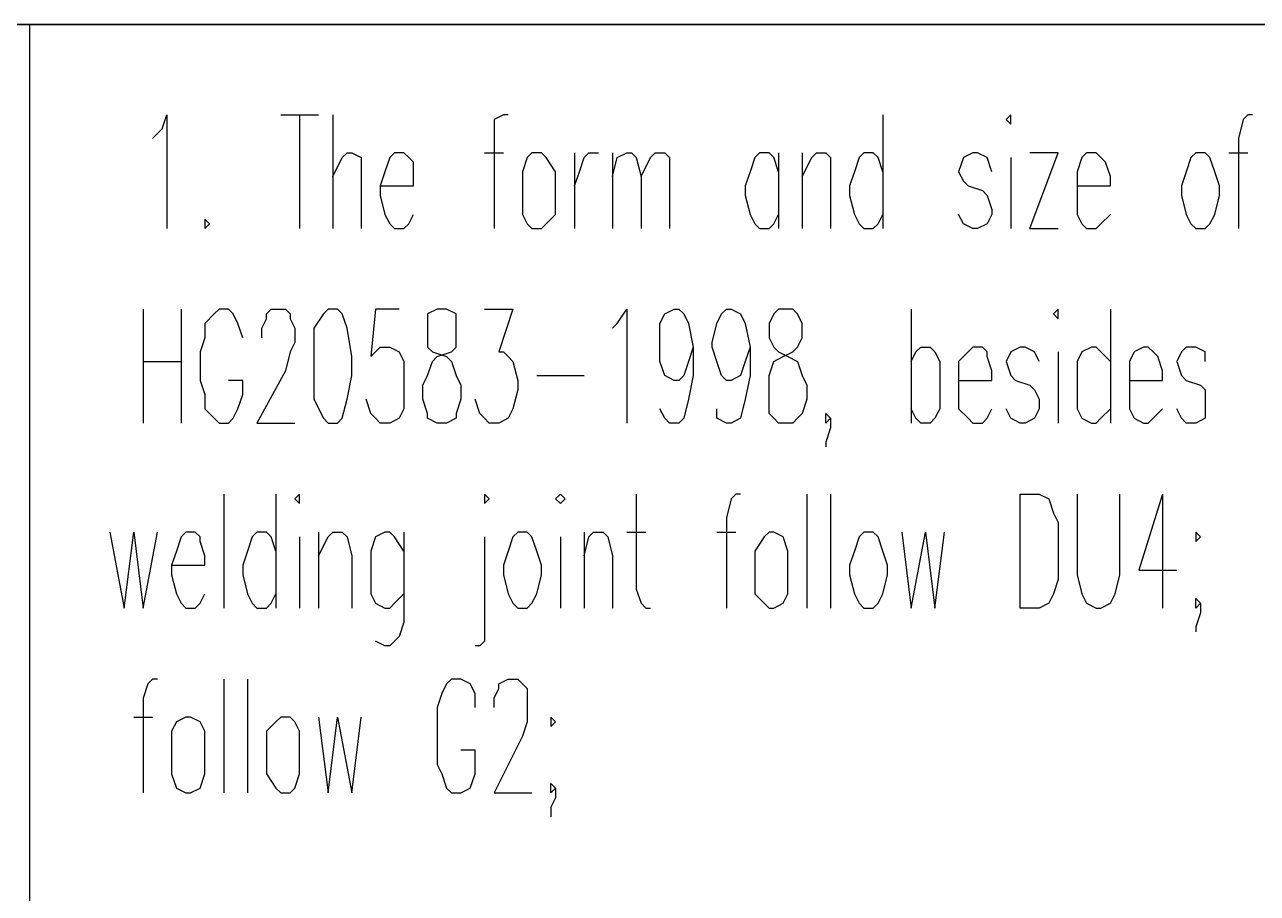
# Model space of a CAD drawing. Extents: x 0.3 to 16.2, y 0.3 to 22.9.
# Drawn here: x 13.693 to 14.56, y 20.943 to 21.553 of the extents above; entities that cross this region are included whole.
import ezdxf

# ---------------------------------------------------------------- set-up
doc = ezdxf.new("R2010")
doc.units = 0
doc.header["$MEASUREMENT"] = 0
doc.linetypes.add('AUSGEZOGEN', pattern=[0])
doc.layers.get('0').update_dxf_attribs({"linetype": 'AUSGEZOGEN'})

msp = doc.modelspace()

# ---------------------------------------------------------------- linework, layer by layer
for points in [[(13.56333, 21.55333), (15.98333, 21.55333), (15.98333, 21.55333), (13.56333, 21.55333), (13.56333, 21.55333)], [(13.69667, 21.55333), (13.69667, 17.68333)], [(13.78333, 21.47333), (13.79, 21.48), (13.79, 21.48), (13.79333, 21.49), (13.79333, 21.49), (13.79333, 21.41)], [(13.87333, 21.49), (13.9, 21.49)], [(13.88667, 21.49), (13.88667, 21.41)], [(13.91, 21.49), (13.91, 21.41)], [(14.03333, 21.49), (14.03, 21.49), (14.03, 21.49), (14.02333, 21.48667), (14.02333, 21.48667), (14.02333, 21.41)], [(14.29667, 21.49), (14.29667, 21.41)], [(14.38333, 21.48667), (14.38667, 21.48333), (14.38667, 21.48333), (14.38667, 21.49), (14.38667, 21.49), (14.38333, 21.48667), (14.38333, 21.48667)], [(14.55667, 21.49), (14.55333, 21.49), (14.55333, 21.49), (14.55, 21.48667), (14.55, 21.48667), (14.54667, 21.47333), (14.54667, 21.47333), (14.54667, 21.41)], [(13.91, 21.44667), (13.91667, 21.46), (13.91667, 21.46), (13.92, 21.46333), (13.92, 21.46333), (13.92333, 21.46333), (13.92333, 21.46333), (13.93, 21.46), (13.93, 21.46), (13.93, 21.41)], [(13.94333, 21.44), (13.96667, 21.44), (13.96667, 21.44), (13.96667, 21.44667), (13.96667, 21.44667), (13.96667, 21.45667), (13.96667, 21.45667), (13.96333, 21.46), (13.96333, 21.46), (13.96, 21.46333), (13.96, 21.46333), (13.95333, 21.46333), (13.95333, 21.46333), (13.95, 21.46), (13.95, 21.46), (13.94667, 21.45), (13.94667, 21.45), (13.94333, 21.44), (13.94333, 21.44), (13.94333, 21.43333), (13.94333, 21.43333), (13.94667, 21.42), (13.94667, 21.42), (13.95, 21.41333), (13.95, 21.41333), (13.95333, 21.41), (13.95333, 21.41), (13.96, 21.41), (13.96, 21.41), (13.96333, 21.41333), (13.96333, 21.41333), (13.96667, 21.42)], [(14.01667, 21.46333), (14.03, 21.46333)], [(14.05, 21.46333), (14.04667, 21.46), (14.04667, 21.46), (14.04333, 21.45), (14.04333, 21.45), (14.04333, 21.42), (14.04333, 21.42), (14.04667, 21.41333), (14.04667, 21.41333), (14.05, 21.41), (14.05, 21.41), (14.05667, 21.41), (14.05667, 21.41), (14.06, 21.41333), (14.06, 21.41333), (14.06667, 21.42), (14.06667, 21.42), (14.06667, 21.45), (14.06667, 21.45), (14.06, 21.46), (14.06, 21.46), (14.05667, 21.46333), (14.05667, 21.46333), (14.05, 21.46333), (14.05, 21.46333)], [(14.08, 21.46333), (14.08, 21.41)], [(14.08, 21.44), (14.08333, 21.45), (14.08333, 21.45), (14.08667, 21.46), (14.08667, 21.46), (14.09, 21.46333), (14.09, 21.46333), (14.09667, 21.46333)], [(14.10667, 21.46333), (14.10667, 21.41)], [(14.10667, 21.44667), (14.11, 21.46), (14.11, 21.46), (14.11667, 21.46333), (14.11667, 21.46333), (14.12, 21.46333), (14.12, 21.46333), (14.12333, 21.46), (14.12333, 21.46), (14.12667, 21.44667), (14.12667, 21.44667), (14.12667, 21.41)], [(14.12667, 21.44667), (14.13333, 21.46), (14.13333, 21.46), (14.13667, 21.46333), (14.13667, 21.46333), (14.14333, 21.46333), (14.14333, 21.46333), (14.14667, 21.46), (14.14667, 21.46), (14.14667, 21.41)], [(14.22333, 21.45), (14.22, 21.46), (14.22, 21.46), (14.21667, 21.46333), (14.21667, 21.46333), (14.21, 21.46333), (14.21, 21.46333), (14.20667, 21.46), (14.20667, 21.46), (14.20333, 21.45), (14.20333, 21.45), (14.2, 21.44), (14.2, 21.44), (14.2, 21.43333), (14.2, 21.43333), (14.20333, 21.42), (14.20333, 21.42), (14.20667, 21.41333), (14.20667, 21.41333), (14.21, 21.41), (14.21, 21.41), (14.21667, 21.41), (14.21667, 21.41), (14.22, 21.41333), (14.22, 21.41333), (14.22333, 21.42)], [(14.22333, 21.46333), (14.22333, 21.41)], [(14.24, 21.46333), (14.24, 21.41)], [(14.24, 21.44667), (14.24667, 21.46), (14.24667, 21.46), (14.25, 21.46333), (14.25, 21.46333), (14.25667, 21.46333), (14.25667, 21.46333), (14.26, 21.46), (14.26, 21.46), (14.26, 21.41)], [(14.29667, 21.45), (14.29333, 21.46), (14.29333, 21.46), (14.29, 21.46333), (14.29, 21.46333), (14.28333, 21.46333), (14.28333, 21.46333), (14.28, 21.46), (14.28, 21.46), (14.27667, 21.45), (14.27667, 21.45), (14.27333, 21.44), (14.27333, 21.44), (14.27333, 21.43333), (14.27333, 21.43333), (14.27667, 21.42), (14.27667, 21.42), (14.28, 21.41333), (14.28, 21.41333), (14.28333, 21.41), (14.28333, 21.41), (14.29, 21.41), (14.29, 21.41), (14.29333, 21.41333), (14.29333, 21.41333), (14.29667, 21.42)], [(14.37333, 21.45), (14.37, 21.46), (14.37, 21.46), (14.36333, 21.46333), (14.36333, 21.46333), (14.36, 21.46333), (14.36, 21.46333), (14.35333, 21.46), (14.35333, 21.46), (14.35, 21.45), (14.35, 21.45), (14.35333, 21.44333), (14.35333, 21.44333), (14.35667, 21.44), (14.35667, 21.44), (14.36667, 21.43667), (14.36667, 21.43667), (14.37, 21.43333), (14.37, 21.43333), (14.37333, 21.42333), (14.37333, 21.42333), (14.37333, 21.42), (14.37333, 21.42), (14.37, 21.41333), (14.37, 21.41333), (14.36333, 21.41), (14.36333, 21.41), (14.36, 21.41), (14.36, 21.41), (14.35333, 21.41333), (14.35333, 21.41333), (14.35, 21.42)], [(14.38667, 21.46), (14.38667, 21.41)], [(14.4, 21.41), (14.42, 21.46333), (14.42, 21.46333), (14.4, 21.46333)], [(14.43333, 21.44), (14.45667, 21.44), (14.45667, 21.44), (14.45667, 21.44667), (14.45667, 21.44667), (14.45333, 21.45667), (14.45333, 21.45667), (14.45, 21.46), (14.45, 21.46), (14.44667, 21.46333), (14.44667, 21.46333), (14.44, 21.46333), (14.44, 21.46333), (14.43667, 21.46), (14.43667, 21.46), (14.43333, 21.45), (14.43333, 21.45), (14.43333, 21.42), (14.43333, 21.42), (14.43667, 21.41333), (14.43667, 21.41333), (14.44, 21.41), (14.44, 21.41), (14.44667, 21.41), (14.44667, 21.41), (14.45, 21.41333), (14.45, 21.41333), (14.45667, 21.42)], [(14.51667, 21.46333), (14.51333, 21.46), (14.51333, 21.46), (14.51, 21.45), (14.51, 21.45), (14.50667, 21.44), (14.50667, 21.44), (14.50667, 21.43333), (14.50667, 21.43333), (14.51, 21.42), (14.51, 21.42), (14.51333, 21.41333), (14.51333, 21.41333), (14.51667, 21.41), (14.51667, 21.41), (14.52333, 21.41), (14.52333, 21.41), (14.52667, 21.41333), (14.52667, 21.41333), (14.53, 21.42), (14.53, 21.42), (14.53333, 21.43333), (14.53333, 21.43333), (14.53333, 21.44), (14.53333, 21.44), (14.53, 21.45), (14.53, 21.45), (14.52667, 21.46), (14.52667, 21.46), (14.52333, 21.46333), (14.52333, 21.46333), (14.51667, 21.46333), (14.51667, 21.46333)], [(14.54, 21.46333), (14.55333, 21.46333)], [(13.82, 21.41667), (13.82, 21.41), (13.82, 21.41), (13.82333, 21.41333), (13.82333, 21.41333), (13.82, 21.41667), (13.82, 21.41667)], [(14.4, 21.41), (14.42, 21.41)], [(13.77667, 21.35333), (13.77667, 21.27333)], [(13.80333, 21.35333), (13.80333, 21.27333)], [(13.84667, 21.33333), (13.84333, 21.34333), (13.84333, 21.34333), (13.84, 21.35), (13.84, 21.35), (13.83667, 21.35333), (13.83667, 21.35333), (13.83, 21.35333), (13.83, 21.35333), (13.82667, 21.35), (13.82667, 21.35), (13.82, 21.34333), (13.82, 21.34333), (13.82, 21.33333), (13.82, 21.33333), (13.81667, 21.32333), (13.81667, 21.32333), (13.81667, 21.30333), (13.81667, 21.30333), (13.82, 21.29333), (13.82, 21.29333), (13.82, 21.28333), (13.82, 21.28333), (13.82667, 21.27667), (13.82667, 21.27667), (13.83, 21.27333), (13.83, 21.27333), (13.83667, 21.27333), (13.83667, 21.27333), (13.84, 21.27667), (13.84, 21.27667), (13.84333, 21.28333), (13.84333, 21.28333), (13.84667, 21.29333), (13.84667, 21.29333), (13.84667, 21.30333), (13.84667, 21.30333), (13.83667, 21.30333)], [(13.86, 21.33333), (13.86, 21.34), (13.86, 21.34), (13.86333, 21.34667), (13.86333, 21.34667), (13.86333, 21.35), (13.86333, 21.35), (13.86667, 21.35333), (13.86667, 21.35333), (13.87667, 21.35333), (13.87667, 21.35333), (13.88, 21.35), (13.88, 21.35), (13.88, 21.34667), (13.88, 21.34667), (13.88333, 21.34), (13.88333, 21.34), (13.88333, 21.33), (13.88333, 21.33), (13.88, 21.32333), (13.88, 21.32333), (13.87667, 21.31), (13.87667, 21.31), (13.85667, 21.27333), (13.85667, 21.27333), (13.88333, 21.27333)], [(13.90667, 21.35333), (13.90333, 21.35), (13.90333, 21.35), (13.89667, 21.34), (13.89667, 21.34), (13.89667, 21.29), (13.89667, 21.29), (13.90333, 21.27667), (13.90333, 21.27667), (13.90667, 21.27333), (13.90667, 21.27333), (13.91333, 21.27333), (13.91333, 21.27333), (13.91667, 21.27667), (13.91667, 21.27667), (13.92, 21.29), (13.92, 21.29), (13.92333, 21.30667), (13.92333, 21.30667), (13.92333, 21.32), (13.92333, 21.32), (13.92, 21.34), (13.92, 21.34), (13.91667, 21.35), (13.91667, 21.35), (13.91333, 21.35333), (13.91333, 21.35333), (13.90667, 21.35333), (13.90667, 21.35333)], [(13.95667, 21.35333), (13.94, 21.35333), (13.94, 21.35333), (13.93667, 21.32), (13.93667, 21.32), (13.94, 21.32333), (13.94, 21.32333), (13.94333, 21.32667), (13.94333, 21.32667), (13.95, 21.32667), (13.95, 21.32667), (13.95667, 21.32333), (13.95667, 21.32333), (13.96, 21.31667), (13.96, 21.31667), (13.96, 21.28333), (13.96, 21.28333), (13.95667, 21.27667), (13.95667, 21.27667), (13.95, 21.27333), (13.95, 21.27333), (13.94333, 21.27333), (13.94333, 21.27333), (13.94, 21.27667), (13.94, 21.27667), (13.93667, 21.28), (13.93667, 21.28), (13.93333, 21.29)], [(13.98333, 21.35333), (13.97667, 21.35), (13.97667, 21.35), (13.97667, 21.32667), (13.97667, 21.32667), (13.98, 21.32333), (13.98, 21.32333), (13.99, 21.32), (13.99, 21.32), (13.99333, 21.31667), (13.99333, 21.31667), (13.99667, 21.30667), (13.99667, 21.30667), (14, 21.3), (14, 21.3), (14, 21.29), (14, 21.29), (13.99667, 21.28), (13.99667, 21.28), (13.99667, 21.27667), (13.99667, 21.27667), (13.99, 21.27333), (13.99, 21.27333), (13.98333, 21.27333), (13.98333, 21.27333), (13.97667, 21.27667), (13.97667, 21.27667), (13.97667, 21.28), (13.97667, 21.28), (13.97333, 21.29), (13.97333, 21.29), (13.97333, 21.3), (13.97333, 21.3), (13.97667, 21.30667), (13.97667, 21.30667), (13.98, 21.31667), (13.98, 21.31667), (13.98333, 21.32), (13.98333, 21.32), (13.99333, 21.32333), (13.99333, 21.32333), (13.99667, 21.32667), (13.99667, 21.32667), (13.99667, 21.35), (13.99667, 21.35), (13.99, 21.35333), (13.99, 21.35333), (13.98333, 21.35333), (13.98333, 21.35333)], [(14.01667, 21.35333), (14.03667, 21.35333), (14.03667, 21.35333), (14.02667, 21.32333), (14.02667, 21.32333), (14.03, 21.32333), (14.03, 21.32333), (14.03333, 21.32), (14.03333, 21.32), (14.03667, 21.31667), (14.03667, 21.31667), (14.04, 21.30333), (14.04, 21.30333), (14.04, 21.29667), (14.04, 21.29667), (14.03667, 21.28333), (14.03667, 21.28333), (14.03333, 21.27667), (14.03333, 21.27667), (14.02667, 21.27333), (14.02667, 21.27333), (14.02, 21.27333), (14.02, 21.27333), (14.01667, 21.27667), (14.01667, 21.27667), (14.01333, 21.28), (14.01333, 21.28), (14.01, 21.29)], [(14.10667, 21.34), (14.11, 21.34333), (14.11, 21.34333), (14.11667, 21.35333), (14.11667, 21.35333), (14.11667, 21.27333)], [(14.16333, 21.32667), (14.16, 21.31667), (14.16, 21.31667), (14.15667, 21.30667), (14.15667, 21.30667), (14.15333, 21.30333), (14.15333, 21.30333), (14.15, 21.30333), (14.15, 21.30333), (14.14333, 21.30667), (14.14333, 21.30667), (14.14, 21.31667), (14.14, 21.31667), (14.14, 21.34333), (14.14, 21.34333), (14.14333, 21.35), (14.14333, 21.35), (14.15, 21.35333), (14.15, 21.35333), (14.15333, 21.35333), (14.15333, 21.35333), (14.15667, 21.35), (14.15667, 21.35), (14.16, 21.34333), (14.16, 21.34333), (14.16333, 21.32667), (14.16333, 21.32667), (14.16333, 21.30667), (14.16333, 21.30667), (14.16, 21.29), (14.16, 21.29), (14.15667, 21.27667), (14.15667, 21.27667), (14.15333, 21.27333), (14.15333, 21.27333), (14.14667, 21.27333), (14.14667, 21.27333), (14.14333, 21.27667), (14.14333, 21.27667), (14.14, 21.28333)], [(14.20333, 21.32667), (14.2, 21.31667), (14.2, 21.31667), (14.19667, 21.30667), (14.19667, 21.30667), (14.19, 21.30333), (14.19, 21.30333), (14.18667, 21.30333), (14.18667, 21.30333), (14.18333, 21.30667), (14.18333, 21.30667), (14.18, 21.31667), (14.18, 21.31667), (14.17667, 21.32667), (14.17667, 21.32667), (14.17667, 21.33), (14.17667, 21.33), (14.18, 21.34333), (14.18, 21.34333), (14.18333, 21.35), (14.18333, 21.35), (14.18667, 21.35333), (14.18667, 21.35333), (14.19, 21.35333), (14.19, 21.35333), (14.19667, 21.35), (14.19667, 21.35), (14.2, 21.34333), (14.2, 21.34333), (14.20333, 21.32667), (14.20333, 21.32667), (14.20333, 21.30667), (14.20333, 21.30667), (14.2, 21.29), (14.2, 21.29), (14.19667, 21.27667), (14.19667, 21.27667), (14.19, 21.27333), (14.19, 21.27333), (14.18667, 21.27333), (14.18667, 21.27333), (14.18, 21.27667), (14.18, 21.27667), (14.18, 21.28333)], [(14.22333, 21.35333), (14.22, 21.35), (14.22, 21.35), (14.21667, 21.34333), (14.21667, 21.34333), (14.21667, 21.33333), (14.21667, 21.33333), (14.22, 21.32667), (14.22, 21.32667), (14.22333, 21.32333), (14.22333, 21.32333), (14.23, 21.32), (14.23, 21.32), (14.23667, 21.31667), (14.23667, 21.31667), (14.24, 21.30667), (14.24, 21.30667), (14.24333, 21.3), (14.24333, 21.3), (14.24333, 21.29), (14.24333, 21.29), (14.24, 21.28), (14.24, 21.28), (14.23667, 21.27667), (14.23667, 21.27667), (14.23333, 21.27333), (14.23333, 21.27333), (14.22333, 21.27333), (14.22333, 21.27333), (14.22, 21.27667), (14.22, 21.27667), (14.21667, 21.28), (14.21667, 21.28), (14.21667, 21.30667), (14.21667, 21.30667), (14.22, 21.31667), (14.22, 21.31667), (14.22667, 21.32), (14.22667, 21.32), (14.23333, 21.32333), (14.23333, 21.32333), (14.23667, 21.32667), (14.23667, 21.32667), (14.24, 21.33333), (14.24, 21.33333), (14.24, 21.34333), (14.24, 21.34333), (14.23667, 21.35), (14.23667, 21.35), (14.23333, 21.35333), (14.23333, 21.35333), (14.22333, 21.35333), (14.22333, 21.35333)], [(14.31667, 21.35333), (14.31667, 21.27333)], [(14.41667, 21.35), (14.42, 21.34667), (14.42, 21.34667), (14.42, 21.35333), (14.42, 21.35333), (14.41667, 21.35), (14.41667, 21.35)], [(14.45667, 21.35333), (14.45667, 21.27333)], [(14.31667, 21.31667), (14.32, 21.32333), (14.32, 21.32333), (14.32333, 21.32667), (14.32333, 21.32667), (14.33, 21.32667), (14.33, 21.32667), (14.33333, 21.32333), (14.33333, 21.32333), (14.33667, 21.31667), (14.33667, 21.31667), (14.33667, 21.28333), (14.33667, 21.28333), (14.33333, 21.27667), (14.33333, 21.27667), (14.33, 21.27333), (14.33, 21.27333), (14.32333, 21.27333), (14.32333, 21.27333), (14.32, 21.27667), (14.32, 21.27667), (14.31667, 21.28333)], [(14.35, 21.30333), (14.37333, 21.30333), (14.37333, 21.30333), (14.37333, 21.31), (14.37333, 21.31), (14.37, 21.32), (14.37, 21.32), (14.37, 21.32333), (14.37, 21.32333), (14.36667, 21.32667), (14.36667, 21.32667), (14.36, 21.32667), (14.36, 21.32667), (14.35667, 21.32333), (14.35667, 21.32333), (14.35, 21.31667), (14.35, 21.31667), (14.35, 21.28333), (14.35, 21.28333), (14.35667, 21.27667), (14.35667, 21.27667), (14.36, 21.27333), (14.36, 21.27333), (14.36667, 21.27333), (14.36667, 21.27333), (14.37, 21.27667), (14.37, 21.27667), (14.37333, 21.28333)], [(14.40667, 21.31667), (14.40333, 21.32333), (14.40333, 21.32333), (14.39667, 21.32667), (14.39667, 21.32667), (14.39333, 21.32667), (14.39333, 21.32667), (14.38667, 21.32333), (14.38667, 21.32333), (14.38333, 21.31667), (14.38333, 21.31667), (14.38667, 21.30667), (14.38667, 21.30667), (14.39, 21.30333), (14.39, 21.30333), (14.4, 21.3), (14.4, 21.3), (14.40333, 21.29667), (14.40333, 21.29667), (14.40667, 21.29), (14.40667, 21.29), (14.40667, 21.28333), (14.40667, 21.28333), (14.40333, 21.27667), (14.40333, 21.27667), (14.39667, 21.27333), (14.39667, 21.27333), (14.39333, 21.27333), (14.39333, 21.27333), (14.38667, 21.27667), (14.38667, 21.27667), (14.38333, 21.28333)], [(14.42, 21.32333), (14.42, 21.27333)], [(14.45667, 21.31667), (14.45, 21.32333), (14.45, 21.32333), (14.44667, 21.32667), (14.44667, 21.32667), (14.44333, 21.32667), (14.44333, 21.32667), (14.43667, 21.32333), (14.43667, 21.32333), (14.43333, 21.31667), (14.43333, 21.31667), (14.43333, 21.28333), (14.43333, 21.28333), (14.43667, 21.27667), (14.43667, 21.27667), (14.44333, 21.27333), (14.44333, 21.27333), (14.44667, 21.27333), (14.44667, 21.27333), (14.45, 21.27667), (14.45, 21.27667), (14.45667, 21.28333)], [(14.47, 21.30333), (14.49333, 21.30333), (14.49333, 21.30333), (14.49333, 21.31), (14.49333, 21.31), (14.49, 21.32), (14.49, 21.32), (14.48667, 21.32333), (14.48667, 21.32333), (14.48333, 21.32667), (14.48333, 21.32667), (14.48, 21.32667), (14.48, 21.32667), (14.47333, 21.32333), (14.47333, 21.32333), (14.47, 21.31667), (14.47, 21.31667), (14.47, 21.28333), (14.47, 21.28333), (14.47333, 21.27667), (14.47333, 21.27667), (14.48, 21.27333), (14.48, 21.27333), (14.48333, 21.27333), (14.48333, 21.27333), (14.48667, 21.27667), (14.48667, 21.27667), (14.49333, 21.28333)], [(14.52333, 21.31667), (14.52333, 21.32333), (14.52333, 21.32333), (14.51667, 21.32667), (14.51667, 21.32667), (14.51, 21.32667), (14.51, 21.32667), (14.50667, 21.32333), (14.50667, 21.32333), (14.50333, 21.31667), (14.50333, 21.31667), (14.50667, 21.30667), (14.50667, 21.30667), (14.51, 21.30333), (14.51, 21.30333), (14.52, 21.3), (14.52, 21.3), (14.52333, 21.29667), (14.52333, 21.29667), (14.52333, 21.27667), (14.52333, 21.27667), (14.51667, 21.27333), (14.51667, 21.27333), (14.51, 21.27333), (14.51, 21.27333), (14.50667, 21.27667), (14.50667, 21.27667), (14.50333, 21.28333)], [(13.77667, 21.31667), (13.80333, 21.31667)], [(14.05333, 21.30667), (14.08667, 21.30667)], [(14.26, 21.27667), (14.25667, 21.27333), (14.25667, 21.27333), (14.25667, 21.28), (14.25667, 21.28), (14.26, 21.27667), (14.26, 21.27667), (14.26, 21.27), (14.26, 21.27), (14.25667, 21.26), (14.25667, 21.26), (14.25667, 21.25667)], [(13.83333, 21.22333), (13.83333, 21.14333)], [(13.87, 21.22333), (13.87, 21.14333)], [(13.88333, 21.22), (13.88667, 21.21667), (13.88667, 21.21667), (13.88667, 21.22333), (13.88667, 21.22333), (13.88333, 21.22), (13.88333, 21.22)], [(14.01667, 21.22), (14.01667, 21.21667), (14.01667, 21.21667), (14.02, 21.22), (14.02, 21.22), (14.01667, 21.22333), (14.01667, 21.22333), (14.01667, 21.22), (14.01667, 21.22)], [(14.06667, 21.22), (14.07, 21.21667), (14.07, 21.21667), (14.07333, 21.22), (14.07333, 21.22), (14.07, 21.22333), (14.07, 21.22333), (14.06667, 21.22), (14.06667, 21.22)], [(14.12333, 21.22333), (14.12333, 21.15667), (14.12333, 21.15667), (14.12667, 21.14667), (14.12667, 21.14667), (14.13, 21.14333), (14.13, 21.14333), (14.13333, 21.14333)], [(14.19667, 21.22333), (14.19333, 21.22333), (14.19333, 21.22333), (14.19, 21.22), (14.19, 21.22), (14.18667, 21.20667), (14.18667, 21.20667), (14.18667, 21.14333)], [(14.24333, 21.22333), (14.24333, 21.14333)], [(14.26, 21.22333), (14.26, 21.14333)], [(14.39333, 21.14333), (14.39333, 21.22333), (14.39333, 21.22333), (14.40667, 21.22333), (14.40667, 21.22333), (14.41333, 21.22), (14.41333, 21.22), (14.41667, 21.21), (14.41667, 21.21), (14.42, 21.20333), (14.42, 21.20333), (14.42, 21.16333), (14.42, 21.16333), (14.41667, 21.15333), (14.41667, 21.15333), (14.41333, 21.14667), (14.41333, 21.14667), (14.40667, 21.14333), (14.40667, 21.14333), (14.39333, 21.14333), (14.39333, 21.14333)], [(14.43333, 21.22333), (14.43333, 21.16667), (14.43333, 21.16667), (14.43667, 21.15333), (14.43667, 21.15333), (14.44, 21.14667), (14.44, 21.14667), (14.44667, 21.14333), (14.44667, 21.14333), (14.45, 21.14333), (14.45, 21.14333), (14.45667, 21.14667), (14.45667, 21.14667), (14.46, 21.15333), (14.46, 21.15333), (14.46333, 21.16667), (14.46333, 21.16667), (14.46333, 21.22333)], [(14.49333, 21.22333), (14.47667, 21.17), (14.47667, 21.17), (14.50333, 21.17)], [(14.49333, 21.22333), (14.49333, 21.14333)], [(13.75333, 21.19667), (13.76333, 21.14333), (13.76333, 21.14333), (13.77, 21.19667), (13.77, 21.19667), (13.77667, 21.14333), (13.77667, 21.14333), (13.78667, 21.19667)], [(13.79667, 21.17333), (13.82, 21.17333), (13.82, 21.17333), (13.82, 21.18), (13.82, 21.18), (13.81667, 21.19), (13.81667, 21.19), (13.81667, 21.19333), (13.81667, 21.19333), (13.81333, 21.19667), (13.81333, 21.19667), (13.80667, 21.19667), (13.80667, 21.19667), (13.80333, 21.19333), (13.80333, 21.19333), (13.8, 21.18333), (13.8, 21.18333), (13.79667, 21.17333), (13.79667, 21.17333), (13.79667, 21.16667), (13.79667, 21.16667), (13.8, 21.15333), (13.8, 21.15333), (13.80333, 21.14667), (13.80333, 21.14667), (13.80667, 21.14333), (13.80667, 21.14333), (13.81333, 21.14333), (13.81333, 21.14333), (13.81667, 21.14667), (13.81667, 21.14667), (13.82, 21.15333)], [(13.87, 21.18333), (13.86667, 21.19333), (13.86667, 21.19333), (13.86333, 21.19667), (13.86333, 21.19667), (13.85667, 21.19667), (13.85667, 21.19667), (13.85333, 21.19333), (13.85333, 21.19333), (13.85, 21.18333), (13.85, 21.18333), (13.84667, 21.17333), (13.84667, 21.17333), (13.84667, 21.16667), (13.84667, 21.16667), (13.85, 21.15333), (13.85, 21.15333), (13.85333, 21.14667), (13.85333, 21.14667), (13.85667, 21.14333), (13.85667, 21.14333), (13.86333, 21.14333), (13.86333, 21.14333), (13.86667, 21.14667), (13.86667, 21.14667), (13.87, 21.15333)], [(13.88667, 21.19333), (13.88667, 21.14333)], [(13.9, 21.19667), (13.9, 21.14333)], [(13.9, 21.18), (13.90667, 21.19333), (13.90667, 21.19333), (13.91, 21.19667), (13.91, 21.19667), (13.91667, 21.19667), (13.91667, 21.19667), (13.92, 21.19333), (13.92, 21.19333), (13.92333, 21.18), (13.92333, 21.18), (13.92333, 21.14333)], [(13.96, 21.18333), (13.95333, 21.19333), (13.95333, 21.19333), (13.95, 21.19667), (13.95, 21.19667), (13.94667, 21.19667), (13.94667, 21.19667), (13.94, 21.19333), (13.94, 21.19333), (13.93667, 21.18333), (13.93667, 21.18333), (13.93667, 21.15333), (13.93667, 21.15333), (13.94, 21.14667), (13.94, 21.14667), (13.94667, 21.14333), (13.94667, 21.14333), (13.95, 21.14333), (13.95, 21.14333), (13.95333, 21.14667), (13.95333, 21.14667), (13.96, 21.15333)], [(13.96, 21.19667), (13.96, 21.13333), (13.96, 21.13333), (13.95667, 21.12333), (13.95667, 21.12333), (13.95333, 21.12), (13.95333, 21.12), (13.95, 21.11667), (13.95, 21.11667), (13.94667, 21.11667), (13.94667, 21.11667), (13.94, 21.12)], [(14.01667, 21.19333), (14.01667, 21.12), (14.01667, 21.12), (14.01333, 21.11667), (14.01333, 21.11667), (14.01, 21.11667)], [(14.04, 21.19667), (14.03667, 21.19333), (14.03667, 21.19333), (14.03333, 21.18333), (14.03333, 21.18333), (14.03, 21.17333), (14.03, 21.17333), (14.03, 21.16667), (14.03, 21.16667), (14.03333, 21.15333), (14.03333, 21.15333), (14.03667, 21.14667), (14.03667, 21.14667), (14.04, 21.14333), (14.04, 21.14333), (14.04667, 21.14333), (14.04667, 21.14333), (14.05, 21.14667), (14.05, 21.14667), (14.05333, 21.15333), (14.05333, 21.15333), (14.05667, 21.16667), (14.05667, 21.16667), (14.05667, 21.17333), (14.05667, 21.17333), (14.05333, 21.18333), (14.05333, 21.18333), (14.05, 21.19333), (14.05, 21.19333), (14.04667, 21.19667), (14.04667, 21.19667), (14.04, 21.19667), (14.04, 21.19667)], [(14.07, 21.19333), (14.07, 21.14333)], [(14.08667, 21.19667), (14.08667, 21.14333)], [(14.08667, 21.18), (14.09, 21.19333), (14.09, 21.19333), (14.09333, 21.19667), (14.09333, 21.19667), (14.1, 21.19667), (14.1, 21.19667), (14.10333, 21.19333), (14.10333, 21.19333), (14.10667, 21.18), (14.10667, 21.18), (14.10667, 21.14333)], [(14.11667, 21.19667), (14.13, 21.19667)], [(14.18, 21.19667), (14.19333, 21.19667)], [(14.21667, 21.19667), (14.21333, 21.19333), (14.21333, 21.19333), (14.20667, 21.18333), (14.20667, 21.18333), (14.20667, 21.15333), (14.20667, 21.15333), (14.21333, 21.14667), (14.21333, 21.14667), (14.21667, 21.14333), (14.21667, 21.14333), (14.22, 21.14333), (14.22, 21.14333), (14.22667, 21.14667), (14.22667, 21.14667), (14.23, 21.15333), (14.23, 21.15333), (14.23, 21.18333), (14.23, 21.18333), (14.22667, 21.19333), (14.22667, 21.19333), (14.22, 21.19667), (14.22, 21.19667), (14.21667, 21.19667), (14.21667, 21.19667)], [(14.28333, 21.19667), (14.28, 21.19333), (14.28, 21.19333), (14.27667, 21.18333), (14.27667, 21.18333), (14.27333, 21.17333), (14.27333, 21.17333), (14.27333, 21.16667), (14.27333, 21.16667), (14.27667, 21.15333), (14.27667, 21.15333), (14.28, 21.14667), (14.28, 21.14667), (14.28333, 21.14333), (14.28333, 21.14333), (14.29, 21.14333), (14.29, 21.14333), (14.29333, 21.14667), (14.29333, 21.14667), (14.29667, 21.15333), (14.29667, 21.15333), (14.3, 21.16667), (14.3, 21.16667), (14.3, 21.17333), (14.3, 21.17333), (14.29667, 21.18333), (14.29667, 21.18333), (14.29333, 21.19333), (14.29333, 21.19333), (14.29, 21.19667), (14.29, 21.19667), (14.28333, 21.19667), (14.28333, 21.19667)], [(14.31, 21.19667), (14.31667, 21.14333), (14.31667, 21.14333), (14.32667, 21.19667), (14.32667, 21.19667), (14.33333, 21.14333), (14.33333, 21.14333), (14.34, 21.19667)], [(14.51667, 21.19667), (14.51667, 21.19), (14.51667, 21.19), (14.52, 21.19333), (14.52, 21.19333), (14.51667, 21.19667), (14.51667, 21.19667)], [(14.52, 21.14667), (14.51667, 21.14333), (14.51667, 21.14333), (14.51667, 21.15), (14.51667, 21.15), (14.52, 21.14667), (14.52, 21.14667), (14.52, 21.14), (14.52, 21.14), (14.51667, 21.13), (14.51667, 21.13), (14.51667, 21.12667)], [(13.78667, 21.09333), (13.78333, 21.09333), (13.78333, 21.09333), (13.78, 21.09), (13.78, 21.09), (13.77667, 21.08), (13.77667, 21.08), (13.77667, 21.01333)], [(13.83333, 21.09333), (13.83333, 21.01333)], [(13.85, 21.09333), (13.85, 21.01333)], [(14.01, 21.07333), (14.01, 21.08333), (14.01, 21.08333), (14.00667, 21.09), (14.00667, 21.09), (14, 21.09333), (14, 21.09333), (13.99333, 21.09333), (13.99333, 21.09333), (13.99, 21.09), (13.99, 21.09), (13.98667, 21.08333), (13.98667, 21.08333), (13.98333, 21.07333), (13.98333, 21.07333), (13.98333, 21.03333), (13.98333, 21.03333), (13.98667, 21.02667), (13.98667, 21.02667), (13.99, 21.01667), (13.99, 21.01667), (13.99333, 21.01333), (13.99333, 21.01333), (14, 21.01333), (14, 21.01333), (14.00667, 21.01667), (14.00667, 21.01667), (14.01, 21.02667), (14.01, 21.02667), (14.01, 21.04333), (14.01, 21.04333), (14, 21.04333)], [(14.02333, 21.07333), (14.02333, 21.08), (14.02333, 21.08), (14.02667, 21.08667), (14.02667, 21.08667), (14.02667, 21.09), (14.02667, 21.09), (14.03333, 21.09333), (14.03333, 21.09333), (14.04, 21.09333), (14.04, 21.09333), (14.04333, 21.09), (14.04333, 21.09), (14.04667, 21.08667), (14.04667, 21.08667), (14.04667, 21.06333), (14.04667, 21.06333), (14.04333, 21.05333), (14.04333, 21.05333), (14.02333, 21.01333), (14.02333, 21.01333), (14.05, 21.01333)], [(13.77, 21.06667), (13.78333, 21.06667)], [(13.80667, 21.06667), (13.8, 21.06333), (13.8, 21.06333), (13.79667, 21.05667), (13.79667, 21.05667), (13.79667, 21.02667), (13.79667, 21.02667), (13.8, 21.01667), (13.8, 21.01667), (13.80667, 21.01333), (13.80667, 21.01333), (13.81, 21.01333), (13.81, 21.01333), (13.81667, 21.01667), (13.81667, 21.01667), (13.82, 21.02667), (13.82, 21.02667), (13.82, 21.05667), (13.82, 21.05667), (13.81667, 21.06333), (13.81667, 21.06333), (13.81, 21.06667), (13.81, 21.06667), (13.80667, 21.06667), (13.80667, 21.06667)], [(13.87333, 21.06667), (13.87, 21.06333), (13.87, 21.06333), (13.86333, 21.05667), (13.86333, 21.05667), (13.86333, 21.02667), (13.86333, 21.02667), (13.87, 21.01667), (13.87, 21.01667), (13.87333, 21.01333), (13.87333, 21.01333), (13.88, 21.01333), (13.88, 21.01333), (13.88333, 21.01667), (13.88333, 21.01667), (13.88667, 21.02667), (13.88667, 21.02667), (13.88667, 21.05667), (13.88667, 21.05667), (13.88333, 21.06333), (13.88333, 21.06333), (13.88, 21.06667), (13.88, 21.06667), (13.87333, 21.06667), (13.87333, 21.06667)], [(13.9, 21.06667), (13.90667, 21.01333), (13.90667, 21.01333), (13.91333, 21.06667), (13.91333, 21.06667), (13.92333, 21.01333), (13.92333, 21.01333), (13.93, 21.06667)], [(14.06333, 21.06667), (14.06333, 21.06), (14.06333, 21.06), (14.06667, 21.06333), (14.06667, 21.06333), (14.06333, 21.06667), (14.06333, 21.06667)], [(14.06667, 21.01667), (14.06333, 21.01333), (14.06333, 21.01333), (14.06333, 21.02), (14.06333, 21.02), (14.06667, 21.01667), (14.06667, 21.01667), (14.06667, 21.01), (14.06667, 21.01), (14.06333, 21.00333), (14.06333, 21.00333), (14.06333, 20.99667)]]:
    msp.add_lwpolyline(points)

doc.saveas('drawing.dxf')
